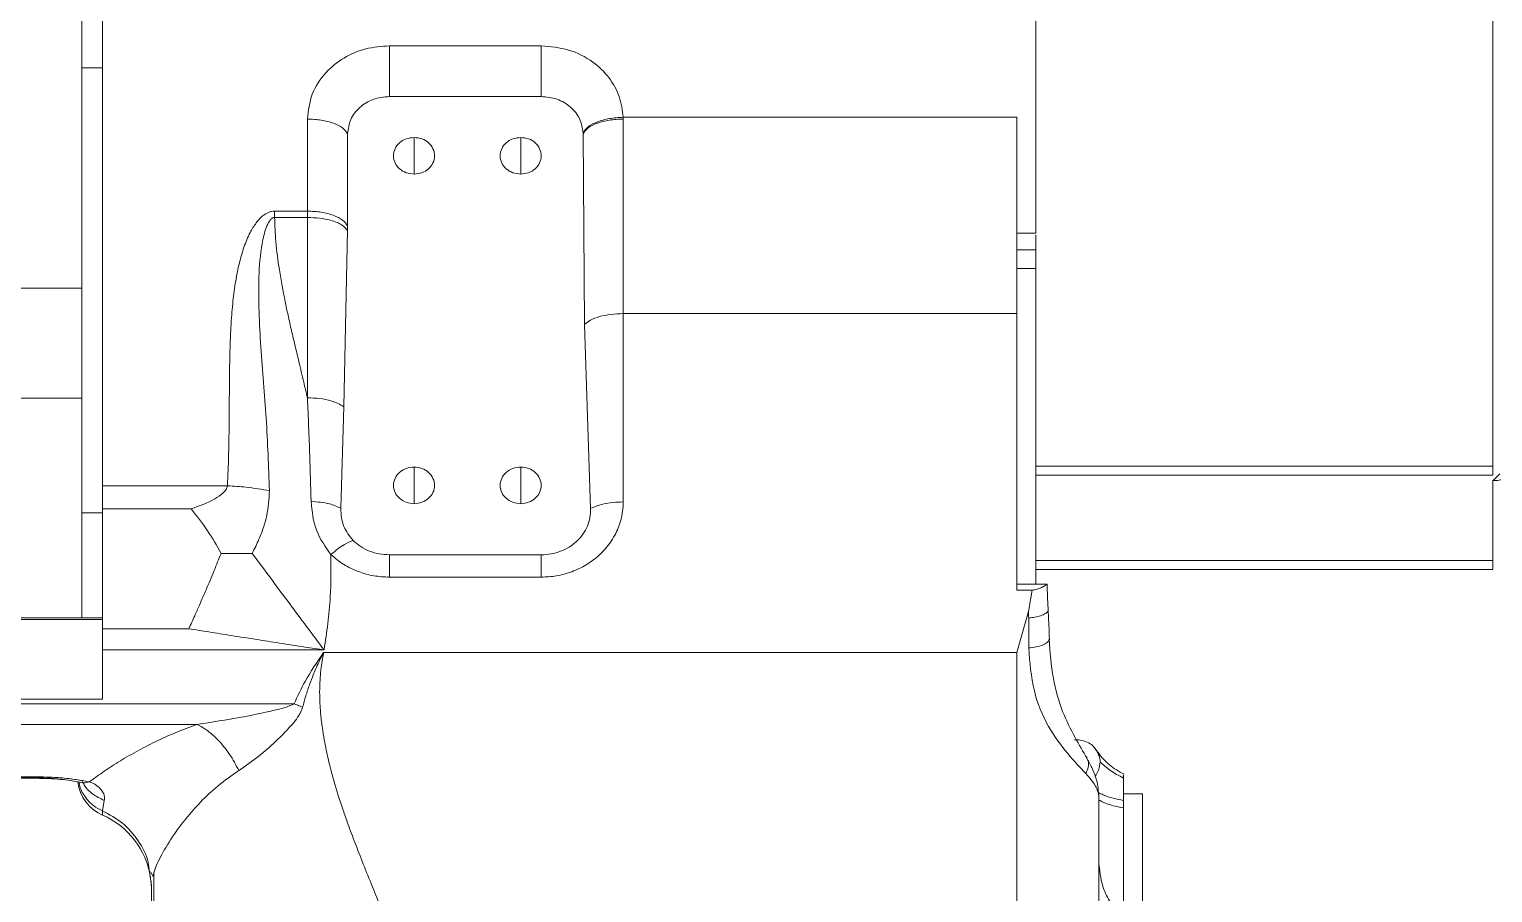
# Model space of a CAD drawing. Header units: millimetres. Extents: x 169 to 14583, y -399 to 10804.
# Drawn here: x 9165.1 to 9343.5, y 6184.9 to 6290.1 of the extents above; entities that cross this region are included whole.
import ezdxf

# ---------------------------------------------------------------- set-up
doc = ezdxf.new("R2010")
doc.units = ezdxf.units.MM
doc.header["$LTSCALE"] = 35

msp = doc.modelspace()

# ---------------------------------------------------------------- linework, layer by layer
at = {"color": 7, "linetype": 'Continuous', "lineweight": 18}
for p, q in [((9287.767, 6265.28), (9287.767, 6304.524)), ((9343.467, 6302.926), (9343.467, 6236.881)), ((9173.967, 6291.767), (9173.967, 6234.508)), ((9227.467, 6288.128), (9208.967, 6288.128)), ((9173.967, 6285.44), (9171.467, 6285.44)), ((9208.967, 6281.951), (9227.467, 6281.951)), ((9198.967, 6279.203), (9198.967, 6267.979)), ((9237.464, 6279.416), (9285.467, 6279.416)), ((9203.866, 6266.174), (9203.866, 6277.399)), ((9211.967, 6276.952), (9211.967, 6272.49)), ((9224.967, 6276.952), (9224.967, 6272.49)), ((9232.568, 6277.398), (9232.567, 6277.508)), ((9232.764, 6254.153), (9232.568, 6277.398)), ((9198.967, 6267.979), (9194.97, 6267.979)), ((9198.967, 6267.213), (9198.967, 6245.235)), ((9203.412, 6244.142), (9203.863, 6265.607)), ((9287.767, 6265.28), (9285.467, 6265.28)), ((9285.467, 6263.251), (9287.767, 6263.251)), ((9287.767, 6260.996), (9287.767, 6263.251)), ((9287.767, 6260.996), (9285.467, 6260.996)), ((9287.767, 6222.525), (9287.767, 6260.996)), ((9171.467, 6258.589), (9147.353, 6258.589)), ((9237.467, 6255.485), (9285.467, 6255.485)), ((9237.467, 6232.535), (9237.467, 6255.485)), ((9285.467, 6255.485), (9285.467, 6221.781)), ((9233.486, 6231.739), (9232.764, 6254.153)), ((9147.353, 6245.18), (9171.467, 6245.18)), ((9203.027, 6231.769), (9203.412, 6244.142)), ((9211.967, 6236.79), (9211.967, 6232.328)), ((9224.967, 6236.79), (9224.967, 6232.328)), ((9287.767, 6236.881), (9343.467, 6236.881)), ((9287.767, 6235.784), (9343.467, 6235.784)), ((9344.319, 6235.974), (9343.467, 6235.13)), ((9189.21, 6234.508), (9173.967, 6234.508)), ((9343.467, 6235.13), (9343.467, 6225.404)), ((9171.467, 6231.222), (9173.967, 6231.222)), ((9173.967, 6231.698), (9184.778, 6231.698)), ((9192.245, 6226.275), (9188.436, 6226.265)), ((9208.967, 6226.098), (9227.467, 6226.098)), ((9287.767, 6225.404), (9343.467, 6225.404)), ((9208.967, 6223.371), (9227.467, 6223.371)), ((9287.767, 6224.306), (9343.467, 6224.306)), ((9285.467, 6222.525), (9289.145, 6222.525)), ((9285.467, 6221.781), (9287.324, 6221.781)), ((9286.874, 6219.188), (9287.324, 6221.781)), ((9289.157, 6222.14), (9289.145, 6222.525)), ((9158.467, 6218.202), (9173.967, 6218.202)), ((9285.467, 6214.188), (9286.874, 6219.188)), ((9173.967, 6217.087), (9184.513, 6217.087)), ((9173.967, 6214.507), (9201.007, 6214.507)), ((9173.967, 6208.491), (9173.967, 6214.507)), ((9200.949, 6214.188), (9285.467, 6214.188)), ((9158.467, 6208.491), (9173.967, 6208.491)), ((9197.335, 6207.931), (9158.467, 6207.931)), ((9185.507, 6205.438), (9158.467, 6205.438)), ((9165.967, 6199.045), (9158.467, 6199.045)), ((9158.467, 6198.925), (9165.967, 6198.925)), ((9158.467, 6198.869), (9165.967, 6198.869)), ((9165.967, 6199.045), (9165.967, 6198.916)), ((9298.467, 6198.887), (9298.467, 6199.276)), ((9173.967, 6194.906), (9174.207, 6196.161)), ((9298.467, 6196.988), (9300.767, 6196.988)), ((9298.467, 6195.261), (9298.467, 6196.163)), ((9300.767, 6196.988), (9300.767, 6163.61)), ((9179.726, 6187.432), (9179.967, 6185.786)), ((9179.819, 6187.473), (9180.153, 6186.91)), ((9180.194, 6186.949), (9180.26, 6187.291)), ((9179.905, 6186.333), (9179.967, 6185.222))]:
    msp.add_line(p, q, dxfattribs=at)
at = {"color": 7, "linetype": 'Continuous', "lineweight": 18, "flags": 128}
for points in [[(9194.97, 6267.213), (9197.208, 6267.213), (9198.967, 6267.213)], [(9173.967, 6218.413), (9165.287, 6218.413), (9158.467, 6218.413)]]:
    msp.add_lwpolyline(points, dxfattribs=at)
at = {"color": 7, "linetype": 'Continuous', "lineweight": 18}
for centre, radius, start, end in [((9175.967, 6198.97), 5, 186.59146, 246.42182), ((9169.967, 6185.222), 10, 8.99294, 66.42182)]:
    msp.add_arc(centre, radius, start, end, dxfattribs=at)
for points, knots in [([(9171.467, 6368.674), (9171.467, 6366.5), (9171.467, 6362.146), (9171.467, 6354.527), (9171.467, 6346.236), (9171.467, 6337.295), (9171.467, 6327.85), (9171.467, 6318.021), (9171.467, 6307.939), (9171.467, 6297.742), (9171.467, 6287.561), (9171.467, 6277.548), (9171.467, 6267.785), (9171.467, 6261.651), (9171.467, 6258.589)], [0, 0, 0, 0, 0.0832546, 0.166743, 0.25, 0.3332509, 0.4167424, 0.4999999, 0.5832508, 0.6667423, 0.7499998, 0.8332499, 0.916738, 1, 1, 1, 1]), ([(9208.967, 6288.128), (9207.991, 6288.05), (9206.039, 6287.895), (9203.354, 6286.73), (9201.031, 6284.874), (9199.329, 6282.281), (9199.088, 6280.229), (9198.967, 6279.203)], [0, 0, 0, 0, 0.1867533, 0.3735952, 0.5603225, 0.7801874, 1, 1, 1, 1]), ([(9208.967, 6288.128), (9208.967, 6287.525), (9208.967, 6286.319), (9208.967, 6284.502), (9208.967, 6282.99), (9208.967, 6282.298), (9208.967, 6281.951)], [0, 0, 0, 0, 0.2797106, 0.5594212, 0.7797106, 1, 1, 1, 1]), ([(9237.464, 6279.416), (9237.357, 6280.272), (9237.143, 6281.984), (9235.813, 6284.323), (9233.736, 6286.34), (9230.864, 6287.815), (9228.599, 6288.024), (9227.467, 6288.128)], [0, 0, 0, 0, 0.1867515, 0.3735864, 0.5603133, 0.7801813, 1, 1, 1, 1]), ([(9237.467, 6279.201), (9237.467, 6279.241), (9237.467, 6279.313), (9237.465, 6279.385), (9237.464, 6279.416)], [0, 0, 0, 0, 0.5599997, 1, 1, 1, 1]), ([(9237.467, 6255.485), (9237.467, 6259.952), (9237.467, 6267.928), (9237.467, 6275.756), (9237.467, 6279.201)], [0, 0, 0, 0, 0.55999661, 1, 1, 1, 1]), ([(9285.467, 6255.485), (9285.467, 6259.993), (9285.467, 6268.042), (9285.467, 6275.941), (9285.467, 6279.416)], [0, 0, 0, 0, 0.55999655, 1, 1, 1, 1]), ([(9211.967, 6276.952), (9211.64, 6276.919), (9210.986, 6276.852), (9210.153, 6276.336), (9209.597, 6275.598), (9209.402, 6274.721), (9209.597, 6273.844), (9210.153, 6273.107), (9210.986, 6272.591), (9211.64, 6272.523), (9211.967, 6272.49)], [0, 0, 0, 0, 0.125, 0.25, 0.375, 0.5, 0.625, 0.75, 0.875, 1, 1, 1, 1]), ([(9211.967, 6272.49), (9212.294, 6272.523), (9212.949, 6272.591), (9213.781, 6273.107), (9214.337, 6273.844), (9214.532, 6274.721), (9214.337, 6275.598), (9213.781, 6276.336), (9212.949, 6276.852), (9212.294, 6276.919), (9211.967, 6276.952)], [0, 0, 0, 0, 0.125, 0.25, 0.375, 0.5, 0.625, 0.75, 0.875, 1, 1, 1, 1]), ([(9224.967, 6276.952), (9224.64, 6276.919), (9223.986, 6276.852), (9223.153, 6276.336), (9222.597, 6275.598), (9222.402, 6274.721), (9222.597, 6273.844), (9223.153, 6273.107), (9223.986, 6272.591), (9224.64, 6272.523), (9224.967, 6272.49)], [0, 0, 0, 0, 0.125, 0.25, 0.375, 0.5, 0.625, 0.75, 0.875, 1, 1, 1, 1]), ([(9224.967, 6272.49), (9225.294, 6272.523), (9225.949, 6272.591), (9226.781, 6273.107), (9227.337, 6273.844), (9227.532, 6274.721), (9227.337, 6275.598), (9226.781, 6276.336), (9225.949, 6276.852), (9225.294, 6276.919), (9224.967, 6276.952)], [0, 0, 0, 0, 0.125, 0.25, 0.375, 0.5, 0.625, 0.75, 0.875, 1, 1, 1, 1]), ([(9194.97, 6267.979), (9194.848, 6267.971), (9194.588, 6267.955), (9194.227, 6267.838), (9193.951, 6267.699), (9193.765, 6267.581), (9193.494, 6267.39), (9193.13, 6267.058), (9192.552, 6266.358), (9191.865, 6265.215), (9191.191, 6263.568), (9190.623, 6261.586), (9190.187, 6259.387), (9189.865, 6256.933), (9189.678, 6254.601), (9189.57, 6252.435), (9189.508, 6250.475), (9189.472, 6248.385), (9189.452, 6246.113), (9189.439, 6243.616), (9189.415, 6240.946), (9189.364, 6237.88), (9189.266, 6235.738), (9189.21, 6234.508)], [0, 0, 0, 0, 0.0093062, 0.0198282, 0.0289983, 0.0335179, 0.0371774, 0.0554559, 0.0730456, 0.1115133, 0.1660266, 0.2228768, 0.2865848, 0.357133, 0.4344952, 0.4867925, 0.5427987, 0.6024919, 0.6658485, 0.7373767, 0.8163658, 0.8945996, 1, 1, 1, 1]), ([(9194.97, 6267.979), (9194.97, 6267.837), (9194.97, 6267.584), (9194.97, 6267.326), (9194.97, 6267.213)], [0, 0, 0, 0, 0.5599965, 1, 1, 1, 1]), ([(9198.967, 6267.979), (9198.967, 6267.837), (9198.967, 6267.584), (9198.967, 6267.326), (9198.967, 6267.213)], [0, 0, 0, 0, 0.5599965, 1, 1, 1, 1]), ([(9194.34, 6233.903), (9194.232, 6236.854), (9194.018, 6242.699), (9193.366, 6249.949), (9193.04, 6255.672), (9192.993, 6259.881), (9193.255, 6263.33), (9193.79, 6265.627), (9194.241, 6266.654), (9194.57, 6267.05), (9194.792, 6267.192), (9194.912, 6267.206), (9194.97, 6267.213)], [0, 0, 0, 0, 0.2624371, 0.5197921, 0.6463605, 0.7712036, 0.893381, 0.9519546, 0.9788014, 0.9903987, 0.9954198, 1, 1, 1, 1]), ([(9194.97, 6267.213), (9195.006, 6266.227), (9195.085, 6264.092), (9195.544, 6260.67), (9196.094, 6257.685), (9196.621, 6255.217), (9197.018, 6253.454), (9197.459, 6251.572), (9197.959, 6249.482), (9198.475, 6247.338), (9198.818, 6245.871), (9198.967, 6245.235)], [0, 0, 0, 0, 0.13257355, 0.2870798, 0.46292281, 0.53946982, 0.62502236, 0.7048677, 0.79827077, 0.91263046, 1, 1, 1, 1]), ([(9203.863, 6265.607), (9203.663, 6265.853), (9203.265, 6266.345), (9201.953, 6266.858), (9200.471, 6267.16), (9199.469, 6267.195), (9198.967, 6267.213)], [0, 0, 0, 0, 0.279712, 0.5594241, 0.7797121, 1, 1, 1, 1]), ([(9203.863, 6265.607), (9203.864, 6265.713), (9203.866, 6265.902), (9203.866, 6266.091), (9203.866, 6266.174)], [0, 0, 0, 0, 0.5599635, 1, 1, 1, 1]), ([(9287.767, 6265.105), (9287.767, 6264.95), (9287.767, 6264.482), (9287.767, 6263.774), (9287.767, 6263.426), (9287.767, 6263.251)], [0, 0, 0, 0, 0.1986319, 0.5990375, 1, 1, 1, 1]), ([(9171.467, 6245.18), (9171.467, 6246.533), (9171.467, 6249.238), (9171.467, 6253.814), (9171.467, 6256.778), (9171.467, 6258.589)], [0, 0, 0, 0, 0.2800606, 0.5601211, 1, 1, 1, 1]), ([(9171.467, 6245.18), (9171.467, 6242.573), (9171.467, 6237.352), (9171.467, 6230.528), (9171.467, 6224.64), (9171.467, 6220.582), (9171.467, 6218.877), (9171.467, 6218.413)], [0, 0, 0, 0, 0.2285366, 0.4577151, 0.6862581, 0.9147847, 1, 1, 1, 1]), ([(9198.967, 6245.235), (9199.476, 6245.216), (9200.495, 6245.178), (9202.178, 6244.845), (9202.945, 6244.408), (9203.412, 6244.142)], [0, 0, 0, 0, 0.2807109, 0.5614219, 1, 1, 1, 1]), ([(9198.967, 6245.235), (9199.071, 6242.882), (9199.257, 6238.672), (9199.363, 6234.471), (9199.41, 6232.618)], [0, 0, 0, 0, 0.5590817, 1, 1, 1, 1]), ([(9211.967, 6236.79), (9211.64, 6236.757), (9210.986, 6236.69), (9210.153, 6236.174), (9209.597, 6235.436), (9209.402, 6234.559), (9209.597, 6233.682), (9210.153, 6232.944), (9210.986, 6232.428), (9211.64, 6232.361), (9211.967, 6232.328)], [0, 0, 0, 0, 0.125, 0.25, 0.375, 0.5, 0.625, 0.75, 0.875, 1, 1, 1, 1]), ([(9211.967, 6232.328), (9212.294, 6232.361), (9212.949, 6232.428), (9213.781, 6232.944), (9214.337, 6233.682), (9214.532, 6234.559), (9214.337, 6235.436), (9213.781, 6236.174), (9212.949, 6236.69), (9212.294, 6236.757), (9211.967, 6236.79)], [0, 0, 0, 0, 0.125, 0.25, 0.375, 0.5, 0.625, 0.75, 0.875, 1, 1, 1, 1]), ([(9224.967, 6236.79), (9224.64, 6236.757), (9223.986, 6236.69), (9223.153, 6236.174), (9222.597, 6235.436), (9222.402, 6234.559), (9222.597, 6233.682), (9223.153, 6232.944), (9223.986, 6232.428), (9224.64, 6232.361), (9224.967, 6232.328)], [0, 0, 0, 0, 0.125, 0.25, 0.375, 0.5, 0.625, 0.75, 0.875, 1, 1, 1, 1]), ([(9224.967, 6232.328), (9225.294, 6232.361), (9225.949, 6232.428), (9226.781, 6232.944), (9227.337, 6233.682), (9227.532, 6234.559), (9227.337, 6235.436), (9226.781, 6236.174), (9225.949, 6236.69), (9225.294, 6236.757), (9224.967, 6236.79)], [0, 0, 0, 0, 0.125, 0.25, 0.375, 0.5, 0.625, 0.75, 0.875, 1, 1, 1, 1]), ([(9343.467, 6235.81), (9343.467, 6235.821), (9343.467, 6235.844), (9343.467, 6236.227), (9343.467, 6236.663), (9343.467, 6236.881)], [0, 0, 0, 0, 0.2797556, 0.6398778, 1, 1, 1, 1]), ([(9173.967, 6234.508), (9173.967, 6233.933), (9173.967, 6232.905), (9173.967, 6232.067), (9173.967, 6231.698)], [0, 0, 0, 0, 0.559846, 1, 1, 1, 1]), ([(9184.778, 6231.698), (9185.769, 6232.053), (9187.175, 6232.556), (9188.557, 6233.465), (9189.074, 6234.039), (9189.166, 6234.358), (9189.21, 6234.508)], [0, 0, 0, 0, 0.5706952, 0.8096221, 0.9105997, 1, 1, 1, 1]), ([(9194.34, 6233.903), (9193.395, 6234.067), (9191.716, 6234.359), (9189.973, 6234.463), (9189.21, 6234.508)], [0, 0, 0, 0, 0.5625737, 1, 1, 1, 1]), ([(9192.245, 6226.275), (9192.524, 6226.84), (9193.045, 6227.891), (9193.626, 6229.441), (9194.19, 6231.382), (9194.279, 6232.882), (9194.34, 6233.903)], [0, 0, 0, 0, 0.2433522, 0.4532597, 0.6278167, 1, 1, 1, 1]), ([(9199.41, 6232.618), (9199.539, 6231.385), (9199.783, 6229.044), (9201.17, 6227.059), (9201.826, 6226.12)], [0, 0, 0, 0, 0.5268685, 1, 1, 1, 1]), ([(9199.41, 6232.618), (9200.202, 6232.547), (9201.634, 6232.418), (9202.597, 6231.969), (9203.027, 6231.769)], [0, 0, 0, 0, 0.5536328, 1, 1, 1, 1]), ([(9204.538, 6227.846), (9204.105, 6228.39), (9203.175, 6229.561), (9203.078, 6230.999), (9203.027, 6231.769)], [0, 0, 0, 0, 0.4649073, 1, 1, 1, 1]), ([(9227.467, 6223.371), (9228.094, 6223.404), (9229.367, 6223.471), (9231.23, 6223.997), (9233.004, 6224.833), (9234.31, 6225.802), (9235.231, 6226.734), (9235.878, 6227.542), (9236.433, 6228.435), (9236.872, 6229.372), (9237.2, 6230.353), (9237.424, 6231.411), (9237.453, 6232.16), (9237.467, 6232.535)], [0, 0, 0, 0, 0.1196438, 0.2428934, 0.3692711, 0.499108, 0.5616631, 0.6312844, 0.7077664, 0.7757559, 0.8437323, 0.9218332, 1, 1, 1, 1]), ([(9237.467, 6232.535), (9237.041, 6232.522), (9236.18, 6232.495), (9234.728, 6232.258), (9233.954, 6231.934), (9233.486, 6231.739)], [0, 0, 0, 0, 0.27858, 0.563599, 1, 1, 1, 1]), ([(9173.967, 6231.698), (9173.967, 6230.587), (9173.967, 6228.365), (9173.967, 6224.398), (9173.967, 6220.56), (9173.967, 6218.245), (9173.967, 6217.087)], [0, 0, 0, 0, 0.2798249, 0.5596497, 0.7798249, 1, 1, 1, 1]), ([(9188.436, 6226.265), (9187.9, 6227.222), (9186.752, 6229.274), (9185.465, 6230.855), (9184.778, 6231.698)], [0, 0, 0, 0, 0.466183, 1, 1, 1, 1]), ([(9227.467, 6226.098), (9227.871, 6226.119), (9228.677, 6226.162), (9229.835, 6226.497), (9230.9, 6227.019), (9231.832, 6227.73), (9232.589, 6228.595), (9233.131, 6229.577), (9233.464, 6230.639), (9233.479, 6231.371), (9233.486, 6231.739)], [0, 0, 0, 0, 0.1244307, 0.2478357, 0.3715751, 0.4970388, 0.6229828, 0.7480134, 0.8732927, 1, 1, 1, 1]), ([(9201.826, 6226.12), (9202.406, 6226.597), (9203.448, 6227.456), (9204.203, 6227.726), (9204.538, 6227.846)], [0, 0, 0, 0, 0.5566836, 1, 1, 1, 1]), ([(9204.538, 6227.846), (9204.838, 6227.585), (9205.436, 6227.067), (9206.533, 6226.524), (9207.72, 6226.165), (9208.55, 6226.121), (9208.967, 6226.098)], [0, 0, 0, 0, 0.2517389, 0.5005252, 0.7490346, 1, 1, 1, 1]), ([(9184.513, 6217.087), (9184.75, 6217.611), (9185.183, 6218.564), (9185.765, 6219.883), (9186.22, 6220.92), (9186.827, 6222.323), (9187.573, 6224.104), (9188.16, 6225.574), (9188.436, 6226.265)], [0, 0, 0, 0, 0.1732057, 0.3156617, 0.427358, 0.5082879, 0.7687443, 1, 1, 1, 1]), ([(9201.007, 6214.507), (9199.587, 6216.4), (9196.713, 6220.232), (9193.746, 6224.245), (9192.245, 6226.275)], [0, 0, 0, 0, 0.4940024, 1, 1, 1, 1]), ([(9201.007, 6214.507), (9201.321, 6216.664), (9201.883, 6220.519), (9201.844, 6224.407), (9201.826, 6226.12)], [0, 0, 0, 0, 0.5594642, 1, 1, 1, 1]), ([(9201.826, 6226.12), (9202.339, 6225.695), (9203.352, 6224.858), (9205.162, 6224.016), (9207.043, 6223.473), (9208.332, 6223.405), (9208.967, 6223.371)], [0, 0, 0, 0, 0.2603781, 0.5136809, 0.7605703, 1, 1, 1, 1]), ([(9208.967, 6223.371), (9208.967, 6224.053), (9208.967, 6225.273), (9208.967, 6225.846), (9208.967, 6226.098)], [0, 0, 0, 0, 0.558865, 1, 1, 1, 1]), ([(9227.467, 6223.371), (9227.467, 6224.053), (9227.467, 6225.273), (9227.467, 6225.846), (9227.467, 6226.098)], [0, 0, 0, 0, 0.5591403, 1, 1, 1, 1]), ([(9343.467, 6224.333), (9343.467, 6224.343), (9343.467, 6224.367), (9343.467, 6224.749), (9343.467, 6225.186), (9343.467, 6225.404)], [0, 0, 0, 0, 0.2797556, 0.6398778, 1, 1, 1, 1]), ([(9288.596, 6222.178), (9288.39, 6222.083), (9288.021, 6221.913), (9287.537, 6221.821), (9287.324, 6221.781)], [0, 0, 0, 0, 0.5593269, 1, 1, 1, 1]), ([(9288.687, 6222.224), (9288.67, 6222.215), (9288.64, 6222.2), (9288.609, 6222.184), (9288.596, 6222.178)], [0, 0, 0, 0, 0.5599287, 1, 1, 1, 1]), ([(9289.145, 6222.525), (9289.071, 6222.465), (9288.94, 6222.358), (9288.765, 6222.265), (9288.687, 6222.224)], [0, 0, 0, 0, 0.5599659, 1, 1, 1, 1]), ([(9289.278, 6219.251), (9289.254, 6219.725), (9289.206, 6220.675), (9289.173, 6221.652), (9289.157, 6222.14)], [0, 0, 0, 0, 0.5000055, 1, 1, 1, 1]), ([(9286.878, 6219.188), (9286.88, 6219.042), (9286.884, 6218.782), (9286.892, 6218.522), (9286.896, 6218.408)], [0, 0, 0, 0, 0.5597373, 1, 1, 1, 1]), ([(9289.278, 6219.236), (9289.165, 6219.131), (9288.94, 6218.921), (9288.37, 6218.671), (9287.682, 6218.484), (9287.158, 6218.433), (9286.896, 6218.408)], [0, 0, 0, 0, 0.2500004, 0.5000007, 0.7500004, 1, 1, 1, 1]), ([(9286.896, 6218.408), (9286.896, 6217.729), (9286.896, 6216.518), (9286.896, 6215.295), (9286.896, 6214.758)], [0, 0, 0, 0, 0.5599991, 1, 1, 1, 1]), ([(9289.279, 6219.237), (9289.305, 6218.654), (9289.357, 6217.478), (9289.407, 6216.348), (9289.432, 6215.779)], [0, 0, 0, 0, 0.49587098, 1, 1, 1, 1]), ([(9173.967, 6214.507), (9173.967, 6214.927), (9173.967, 6215.769), (9173.967, 6216.648), (9173.967, 6217.087)], [0, 0, 0, 0, 0.4995476, 1, 1, 1, 1]), ([(9184.513, 6217.087), (9185.327, 6216.957), (9187.054, 6216.679), (9189.795, 6216.247), (9192.66, 6215.793), (9195.658, 6215.324), (9198.417, 6214.901), (9200.234, 6214.624), (9201.007, 6214.507)], [0, 0, 0, 0, 0.14817068, 0.31434547, 0.49843402, 0.66916637, 0.8594363, 1, 1, 1, 1]), ([(9294.017, 6201.302), (9293.531, 6202.123), (9292.518, 6203.837), (9290.863, 6207.094), (9289.726, 6211.238), (9289.512, 6214.216), (9289.398, 6215.803)], [0, 0, 0, 0, 0.2118752, 0.4418642, 0.7026129, 1, 1, 1, 1]), ([(9200.949, 6214.188), (9200.152, 6213.034), (9198.771, 6211.032), (9197.762, 6208.854), (9197.335, 6207.931)], [0, 0, 0, 0, 0.57658196, 1, 1, 1, 1]), ([(9198.377, 6207.522), (9198.505, 6207.982), (9198.765, 6208.918), (9199.204, 6210.233), (9199.725, 6211.598), (9200.287, 6212.898), (9200.744, 6213.789), (9200.949, 6214.188)], [0, 0, 0, 0, 0.2004427, 0.4077718, 0.5815911, 0.8128047, 1, 1, 1, 1]), ([(9208.264, 6182.207), (9207.985, 6182.921), (9207.35, 6184.548), (9206.32, 6187.053), (9205.285, 6189.652), (9204.479, 6191.741), (9203.842, 6193.481), (9203.286, 6195.063), (9202.748, 6196.707), (9202.34, 6198.054), (9202.067, 6199.016), (9201.87, 6199.744), (9201.675, 6200.502), (9201.47, 6201.353), (9201.24, 6202.395), (9201, 6203.629), (9200.77, 6205.057), (9200.618, 6206.33), (9200.53, 6207.381), (9200.486, 6208.148), (9200.462, 6208.913), (9200.458, 6209.677), (9200.483, 6210.4), (9200.519, 6211.05), (9200.568, 6211.681), (9200.652, 6212.466), (9200.776, 6213.32), (9200.899, 6213.936), (9200.949, 6214.188)], [0, 0, 0, 0, 0.0668598, 0.1524086, 0.2383075, 0.3135049, 0.3506544, 0.4029293, 0.4628432, 0.5053712, 0.5291397, 0.552812, 0.5733736, 0.5997722, 0.6320272, 0.6701597, 0.7141891, 0.7641289, 0.7877383, 0.811355, 0.8349753, 0.8585942, 0.882204, 0.9021203, 0.919251, 0.9411564, 0.9758737, 1, 1, 1, 1]), ([(9286.896, 6214.758), (9287.033, 6212.996), (9287.294, 6209.65), (9289.117, 6205.149), (9291.684, 6201.734), (9293.148, 6200.201), (9293.868, 6199.448)], [0, 0, 0, 0, 0.2818257, 0.5353619, 0.7717349, 1, 1, 1, 1]), ([(9197.335, 6207.931), (9197.039, 6207.795), (9196.468, 6207.533), (9195.302, 6207.241), (9193.455, 6206.8), (9190.089, 6206.122), (9187.296, 6205.705), (9185.507, 6205.438)], [0, 0, 0, 0, 0.0805276, 0.1550372, 0.2941651, 0.5478401, 1, 1, 1, 1]), ([(9190.609, 6199.813), (9191.431, 6200.378), (9192.915, 6201.4), (9194.856, 6203.103), (9196.103, 6204.327), (9196.793, 6205.077), (9197.264, 6205.615), (9197.68, 6206.154), (9197.993, 6206.64), (9198.114, 6206.866), (9198.24, 6207.116), (9198.313, 6207.332), (9198.377, 6207.522)], [0, 0, 0, 0, 0.29254545, 0.52872149, 0.69773309, 0.75288755, 0.79327061, 0.88260929, 0.9280306, 0.94155999, 0.94855751, 1, 1, 1, 1]), ([(9198.377, 6207.522), (9198.182, 6207.602), (9197.835, 6207.744), (9197.487, 6207.874), (9197.335, 6207.931)], [0, 0, 0, 0, 0.5626447, 1, 1, 1, 1]), ([(9172.397, 6198.413), (9172.898, 6198.791), (9173.89, 6199.54), (9175.817, 6200.8), (9177.978, 6202.069), (9180.34, 6203.292), (9182.811, 6204.427), (9184.629, 6205.109), (9185.507, 6205.438)], [0, 0, 0, 0, 0.1876375, 0.3709592, 0.5454149, 0.7073275, 0.8587689, 1, 1, 1, 1]), ([(9190.609, 6199.813), (9190.249, 6200.486), (9189.508, 6201.868), (9188.177, 6203.48), (9186.818, 6204.71), (9185.944, 6205.196), (9185.507, 6205.438)], [0, 0, 0, 0, 0.2670182, 0.5481058, 0.7741587, 1, 1, 1, 1]), ([(9294.971, 6202.507), (9294.848, 6202.665), (9294.613, 6202.966), (9293.968, 6203.322), (9293.216, 6203.531), (9292.713, 6203.556), (9292.467, 6203.568)], [0, 0, 0, 0, 0.3214986, 0.6168694, 0.8124285, 1, 1, 1, 1]), ([(9298.52, 6199.365), (9297.898, 6199.71), (9296.477, 6200.5), (9295.499, 6201.805), (9294.948, 6202.539)], [0, 0, 0, 0, 0.43749984, 1, 1, 1, 1]), ([(9295.627, 6200.845), (9295.601, 6201.092), (9295.545, 6201.631), (9295.173, 6202.199), (9294.971, 6202.507)], [0, 0, 0, 0, 0.4577203, 1, 1, 1, 1]), ([(9180.26, 6187.291), (9180.272, 6187.353), (9180.384, 6187.976), (9181.175, 6189.565), (9182.484, 6191.746), (9184.106, 6193.941), (9185.881, 6195.95), (9187.957, 6197.961), (9189.735, 6199.202), (9190.609, 6199.813)], [0, 0, 0, 0, 0.02255671, 0.22448346, 0.42514409, 0.5736562, 0.7195084, 0.86201104, 1, 1, 1, 1]), ([(9293.868, 6199.448), (9293.977, 6199.703), (9294.207, 6200.239), (9294.213, 6200.928), (9294, 6201.249), (9293.929, 6201.355)], [0, 0, 0, 0, 0.3779484, 0.7946769, 1, 1, 1, 1]), ([(9295.462, 6196.706), (9295.399, 6197.348), (9295.283, 6198.52), (9294.672, 6200.063), (9294.18, 6200.99), (9293.962, 6201.402)], [0, 0, 0, 0, 0.4021847, 0.7343645, 1, 1, 1, 1]), ([(9294.987, 6199.114), (9295.033, 6199.175), (9295.229, 6199.439), (9295.488, 6200.004), (9295.577, 6200.544), (9295.627, 6200.845)], [0, 0, 0, 0, 0.1175622, 0.508269, 1, 1, 1, 1]), ([(9298.467, 6198.887), (9297.892, 6199.186), (9296.868, 6199.718), (9296.005, 6200.502), (9295.627, 6200.845)], [0, 0, 0, 0, 0.5623596, 1, 1, 1, 1]), ([(9165.931, 6198.865), (9166.933, 6198.841), (9168.936, 6198.794), (9170.539, 6198.513), (9171.342, 6198.372)], [0, 0, 0, 0, 0.499783, 1, 1, 1, 1]), ([(9165.943, 6198.922), (9166.53, 6198.914), (9167.705, 6198.899), (9168.797, 6198.791), (9169.343, 6198.737)], [0, 0, 0, 0, 0.4997522, 1, 1, 1, 1]), ([(9172.397, 6198.413), (9172.172, 6198.46), (9171.721, 6198.553), (9170.977, 6198.679), (9170.27, 6198.779), (9169.172, 6198.907), (9167.765, 6199.021), (9166.52, 6199.038), (9165.967, 6199.045)], [0, 0, 0, 0, 0.12507039, 0.25117758, 0.38022727, 0.46905436, 0.76450089, 1, 1, 1, 1]), ([(9171.13, 6198.45), (9171.153, 6198.27), (9171.243, 6197.544), (9171.873, 6196.517), (9172.839, 6195.494), (9173.596, 6195.1), (9173.967, 6194.906)], [0, 0, 0, 0, 0.1146714, 0.4632303, 0.7367939, 1, 1, 1, 1]), ([(9171.318, 6198.377), (9171.446, 6198.336), (9171.601, 6198.287), (9171.559, 6198.354), (9171.551, 6198.366)], [0, 0, 0, 0, 0.8267483, 1, 1, 1, 1]), ([(9171.341, 6198.379), (9171.347, 6198.375), (9171.66, 6198.204), (9172.032, 6198.309), (9172.397, 6198.413)], [0, 0, 0, 0, 0.0206454, 1, 1, 1, 1]), ([(9174.207, 6196.161), (9173.714, 6196.402), (9172.706, 6196.896), (9171.83, 6197.808), (9171.584, 6198.411), (9171.551, 6198.493)], [0, 0, 0, 0, 0.4524537, 0.9261337, 1, 1, 1, 1]), ([(9174.207, 6196.161), (9174.227, 6196.302), (9174.264, 6196.568), (9174.11, 6197.059), (9173.837, 6197.49), (9173.498, 6197.832), (9173.161, 6198.078), (9172.8, 6198.274), (9172.523, 6198.37), (9172.397, 6198.413)], [0, 0, 0, 0, 0.2246527, 0.4260106, 0.6129378, 0.7277107, 0.8291847, 0.9224543, 1, 1, 1, 1]), ([(9293.868, 6199.448), (9294.309, 6198.938), (9295.22, 6197.887), (9295.383, 6197.024), (9295.467, 6196.58)], [0, 0, 0, 0, 0.4847223, 1, 1, 1, 1]), ([(9298.467, 6196.163), (9298.467, 6196.472), (9298.467, 6197.145), (9298.467, 6198.076), (9298.467, 6198.593), (9298.467, 6198.887)], [0, 0, 0, 0, 0.2685014, 0.5845124, 1, 1, 1, 1]), ([(9298.467, 6196.163), (9297.611, 6196.324), (9296.525, 6196.528), (9295.592, 6197.042), (9295.395, 6197.15)], [0, 0, 0, 0, 0.7887577, 1, 1, 1, 1]), ([(9295.467, 6196.58), (9295.467, 6193.143), (9295.467, 6187.006), (9295.467, 6180.752), (9295.467, 6178)], [0, 0, 0, 0, 0.5599477, 1, 1, 1, 1]), ([(9298.467, 6195.261), (9297.602, 6195.422), (9296.544, 6195.619), (9295.634, 6196.118), (9295.467, 6196.209)], [0, 0, 0, 0, 0.8169453, 1, 1, 1, 1]), ([(9173.967, 6194.906), (9174.823, 6194.448), (9176.533, 6193.531), (9178.417, 6191.299), (9179.535, 6189.195), (9179.682, 6187.835), (9179.726, 6187.432)], [0, 0, 0, 0, 0.2922919, 0.5845838, 0.8768756, 1, 1, 1, 1]), ([(9173.967, 6194.423), (9173.967, 6194.411), (9173.967, 6194.268), (9173.967, 6194.601), (9173.967, 6194.906)], [0, 0, 0, 0, 0.0820975, 1, 1, 1, 1]), ([(9298.467, 6181.98), (9298.467, 6182.446), (9298.467, 6183.481), (9298.467, 6184.884), (9298.467, 6186.312), (9298.467, 6187.907), (9298.467, 6189.809), (9298.467, 6192.267), (9298.467, 6194.232), (9298.467, 6195.261)], [0, 0, 0, 0, 0.0937965, 0.2082776, 0.3486573, 0.4731477, 0.6205598, 0.8012966, 1, 1, 1, 1]), ([(9180.224, 6187.289), (9180.232, 6186.534), (9180.258, 6184.238), (9180.304, 6180.489), (9180.354, 6176.32), (9180.544, 6172.288), (9180.57, 6168.907), (9180.513, 6165.637), (9180.454, 6163.481), (9180.424, 6162.208), (9180.419, 6162.021)], [0, 0, 0, 0, 0.0940208, 0.2859113, 0.457201, 0.5889661, 0.7415648, 0.8519605, 0.9783219, 1, 1, 1, 1]), ([(9298.467, 6181.98), (9297.973, 6182.474), (9296.984, 6183.463), (9295.78, 6185.61), (9295.586, 6187.314), (9295.467, 6188.353)], [0, 0, 0, 0, 0.2803746, 0.5607492, 1, 1, 1, 1]), ([(9179.967, 6185.786), (9179.967, 6183.819), (9179.967, 6180.248), (9179.967, 6174.853), (9179.967, 6170.093), (9179.967, 6165.8), (9179.967, 6163.222), (9179.967, 6162.021)], [0, 0, 0, 0, 0.2627651, 0.4769724, 0.6918021, 0.8563977, 1, 1, 1, 1])]:
    msp.add_open_spline(points, degree=3, knots=knots, dxfattribs=at)
for points in [[(9227.467, 6288.128), (9227.467, 6287.592), (9227.467, 6286.522), (9227.467, 6284.778), (9227.467, 6283.148), (9227.467, 6282.35), (9227.467, 6281.951)], [(9203.866, 6277.399), (9203.943, 6277.995), (9204.096, 6279.188), (9205.276, 6280.693), (9206.962, 6281.746), (9208.299, 6281.883), (9208.967, 6281.951)], [(9227.467, 6281.951), (9228.125, 6281.885), (9229.442, 6281.752), (9231.111, 6280.73), (9232.297, 6279.265), (9232.477, 6278.093), (9232.567, 6277.508)], [(9198.967, 6279.203), (9199.538, 6279.177), (9200.681, 6279.126), (9202.185, 6278.725), (9203.356, 6278.141), (9203.696, 6277.646), (9203.866, 6277.399)], [(9232.567, 6277.508), (9232.737, 6277.758), (9233.076, 6278.26), (9234.247, 6278.87), (9235.751, 6279.303), (9236.893, 6279.379), (9237.464, 6279.416)], [(9237.467, 6279.201), (9236.896, 6279.175), (9235.754, 6279.124), (9234.249, 6278.723), (9233.078, 6278.139), (9232.738, 6277.645), (9232.568, 6277.398)], [(9203.866, 6266.174), (9203.696, 6266.422), (9203.356, 6266.916), (9202.185, 6267.501), (9200.681, 6267.902), (9199.538, 6267.953), (9198.967, 6267.979)], [(9232.764, 6254.153), (9232.979, 6254.34), (9233.411, 6254.715), (9234.553, 6255.142), (9235.935, 6255.43), (9236.956, 6255.467), (9237.467, 6255.485)], [(9343.467, 6235.13), (9343.729, 6235.143), (9344.253, 6235.171), (9344.914, 6235.379), (9345.377, 6235.677), (9345.437, 6235.914), (9345.467, 6236.032)], [(9286.896, 6214.758), (9287.207, 6214.788), (9287.83, 6214.849), (9288.61, 6215.085), (9289.199, 6215.4), (9289.354, 6215.653), (9289.432, 6215.779)], [(9285.467, 6214.188), (9285.467, 6211.029), (9285.467, 6204.71), (9285.467, 6194.918), (9285.467, 6184.952), (9285.467, 6174.835), (9285.467, 6164.621), (9285.467, 6157.777), (9285.467, 6154.354)]]:
    msp.add_open_spline(points, degree=3, dxfattribs=at)

doc.saveas('drawing.dxf')
